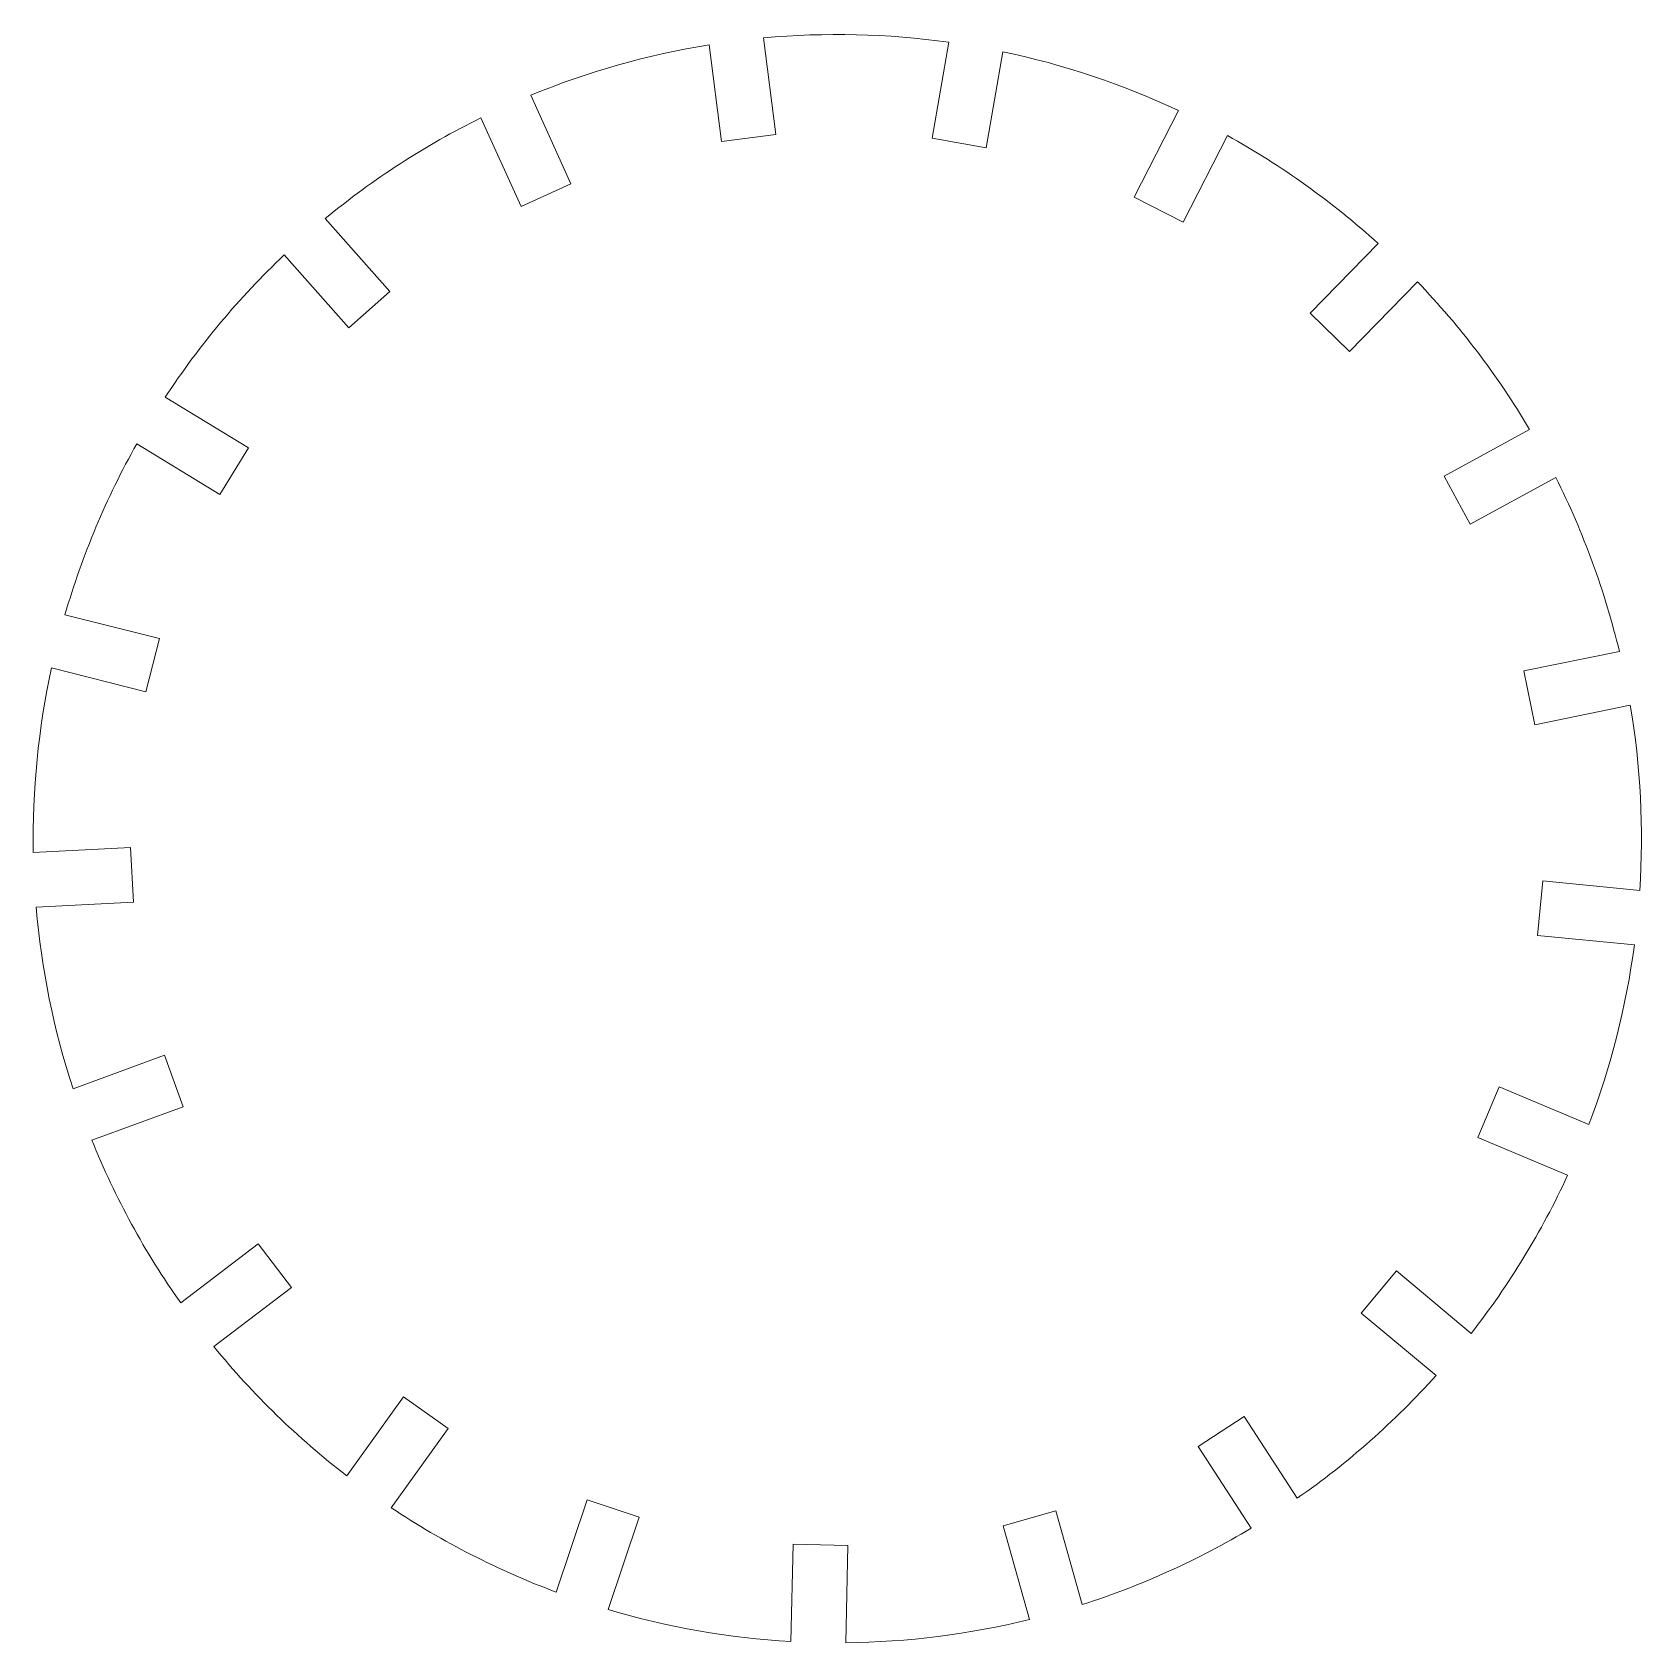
# Model space of a CAD drawing. Header units: millimetres. Extents: x -382 to 382, y -127 to 127.
# Drawn here: x 99.8 to 188, y -78.8 to 9.3 of the extents above; entities that cross this region are included whole.
import ezdxf

# ---------------------------------------------------------------- set-up
doc = ezdxf.new("R2010")
doc.units = ezdxf.units.MM
doc.header["$MEASUREMENT"] = 0
doc.layers.add('Camada 1', color=7, linetype='Continuous')

msp = doc.modelspace()

# ---------------------------------------------------------------- linework, layer by layer
at = {"layer": 'Camada 1', "lineweight": 20}
msp.add_open_spline([(105.5594, -13.1879), (103.8941, -16.1428), (102.5762, -19.2803), (101.6317, -22.538), (101.6317, -22.538), (101.6317, -22.538), (106.7973, -23.8464), (106.7973, -23.8464), (106.7973, -23.8464), (106.7973, -23.8464), (106.0606, -26.7546), (106.0606, -26.7546), (106.0606, -26.7546), (106.0606, -26.7546), (100.895, -25.4462), (100.895, -25.4462), (100.895, -25.4462), (100.1747, -28.7606), (99.8401, -32.1472), (99.8978, -35.5386), (99.8978, -35.5386), (99.8978, -35.5386), (105.2196, -35.2664), (105.2196, -35.2664), (105.2196, -35.2664), (105.2196, -35.2664), (105.3728, -38.2624), (105.3728, -38.2624), (105.3728, -38.2624), (105.3728, -38.2624), (100.0511, -38.5347), (100.0511, -38.5347), (100.0511, -38.5347), (100.3397, -41.9142), (101.0182, -45.249), (102.073, -48.4727), (102.073, -48.4727), (102.073, -48.4727), (107.0781, -46.644), (107.0781, -46.644), (107.0781, -46.644), (107.0781, -46.644), (108.1077, -49.4617), (108.1077, -49.4617), (108.1077, -49.4617), (108.1077, -49.4617), (103.1026, -51.2904), (103.1026, -51.2904), (103.1026, -51.2904), (104.3746, -54.4348), (106.0058, -57.4214), (107.964, -60.191), (107.964, -60.191), (107.964, -60.191), (112.2076, -56.9682), (112.2076, -56.9682), (112.2076, -56.9682), (112.2076, -56.9682), (114.022, -59.3574), (114.022, -59.3574), (114.022, -59.3574), (114.022, -59.3574), (109.7783, -62.5801), (109.7783, -62.5801), (109.7783, -62.5801), (111.9205, -65.2098), (114.3598, -67.583), (117.0472, -69.6524), (117.0472, -69.6524), (117.0472, -69.6524), (120.1524, -65.3219), (120.1524, -65.3219), (120.1524, -65.3219), (120.1524, -65.3219), (122.5904, -67.0701), (122.5904, -67.0701), (122.5904, -67.0701), (122.5904, -67.0701), (119.4852, -71.4005), (119.4852, -71.4005), (119.4852, -71.4005), (122.3074, -73.282), (125.3377, -74.8307), (128.5156, -76.016), (128.5156, -76.016), (128.5156, -76.016), (130.2064, -70.9627), (130.2064, -70.9627), (130.2064, -70.9627), (130.2064, -70.9627), (133.0515, -71.9146), (133.0515, -71.9146), (133.0515, -71.9146), (133.0515, -71.9146), (131.3607, -76.9678), (131.3607, -76.9678), (131.3607, -76.9678), (134.612, -77.9339), (137.9642, -78.5206), (141.3503, -78.7165), (141.3503, -78.7165), (141.3503, -78.7165), (141.4765, -73.3892), (141.4765, -73.3892), (141.4765, -73.3892), (141.4765, -73.3892), (144.4757, -73.4603), (144.4757, -73.4603), (144.4757, -73.4603), (144.4757, -73.4603), (144.3495, -78.7876), (144.3495, -78.7876), (144.3495, -78.7876), (147.7411, -78.7523), (151.1173, -78.3249), (154.4109, -77.514), (154.4109, -77.514), (154.4109, -77.514), (152.9612, -72.3863), (152.9612, -72.3863), (152.9612, -72.3863), (152.9612, -72.3863), (155.8481, -71.5701), (155.8481, -71.5701), (155.8481, -71.5701), (155.8481, -71.5701), (157.2976, -76.6979), (157.2976, -76.6979), (157.2976, -76.6979), (160.5283, -75.6644), (163.6285, -74.2609), (166.5366, -72.5153), (166.5366, -72.5153), (166.5366, -72.5153), (163.6399, -68.0426), (163.6399, -68.0426), (163.6399, -68.0426), (163.6399, -68.0426), (166.158, -66.4118), (166.158, -66.4118), (166.158, -66.4118), (166.158, -66.4118), (169.0547, -70.8845), (169.0547, -70.8845), (169.0547, -70.8845), (171.8371, -68.9447), (174.3858, -66.6897), (176.6503, -64.1644), (176.6503, -64.1644), (176.6503, -64.1644), (172.564, -60.7442), (172.564, -60.7442), (172.564, -60.7442), (172.564, -60.7442), (174.4895, -58.4438), (174.4895, -58.4438), (174.4895, -58.4438), (174.4895, -58.4438), (178.5757, -61.8639), (178.5757, -61.8639), (178.5757, -61.8639), (180.6628, -59.1901), (182.4337, -56.2841), (183.8532, -53.2035), (183.8532, -53.2035), (183.8532, -53.2035), (178.9403, -51.1398), (178.9403, -51.1398), (178.9403, -51.1398), (178.9403, -51.1398), (180.1021, -48.374), (180.1021, -48.374), (180.1021, -48.374), (180.1021, -48.374), (185.015, -50.4377), (185.015, -50.4377), (185.015, -50.4377), (186.2213, -47.2676), (187.0568, -43.9687), (187.5053, -40.6066), (187.5053, -40.6066), (187.5053, -40.6066), (182.2024, -40.0826), (182.2024, -40.0826), (182.2024, -40.0826), (182.2024, -40.0826), (182.4973, -37.0972), (182.4973, -37.0972), (182.4973, -37.0972), (182.4973, -37.0972), (187.8002, -37.6211), (187.8002, -37.6211), (187.8002, -37.6211), (188.0185, -34.2363), (187.8446, -30.8378), (187.2821, -27.4928), (187.2821, -27.4928), (187.2821, -27.4928), (182.0603, -28.5551), (182.0603, -28.5551), (182.0603, -28.5551), (182.0603, -28.5551), (181.4622, -25.6153), (181.4622, -25.6153), (181.4622, -25.6153), (181.4622, -25.6153), (186.684, -24.553), (186.684, -24.553), (186.684, -24.553), (185.8948, -21.2542), (184.727, -18.0578), (183.2035, -15.0274), (183.2035, -15.0274), (183.2035, -15.0274), (178.5269, -17.5816), (178.5269, -17.5816), (178.5269, -17.5816), (178.5269, -17.5816), (177.0889, -14.9488), (177.0889, -14.9488), (177.0889, -14.9488), (177.0889, -14.9488), (181.7655, -12.3945), (181.7655, -12.3945), (181.7655, -12.3945), (180.0391, -9.4749), (177.9808, -6.7647), (175.6318, -4.3179), (175.6318, -4.3179), (175.6318, -4.3179), (171.9159, -8.1372), (171.9159, -8.1372), (171.9159, -8.1372), (171.9159, -8.1372), (169.7657, -6.0452), (169.7657, -6.0452), (169.7657, -6.0452), (169.7657, -6.0452), (173.4816, -2.2258), (173.4816, -2.2258), (173.4816, -2.2258), (170.9713, 0.0552), (168.2058, 2.0383), (165.2399, 3.684), (165.2399, 3.684), (165.2399, 3.684), (162.8148, -1.0609), (162.8148, -1.0609), (162.8148, -1.0609), (162.8148, -1.0609), (160.1434, 0.3044), (160.1434, 0.3044), (160.1434, 0.3044), (160.1434, 0.3044), (162.5686, 5.0493), (162.5686, 5.0493), (162.5686, 5.0493), (159.4975, 6.4891), (156.2702, 7.5689), (152.951, 8.2672), (152.951, 8.2672), (152.951, 8.2672), (152.0323, 3.0183), (152.0323, 3.0183), (152.0323, 3.0183), (152.0323, 3.0183), (149.0772, 3.5356), (149.0772, 3.5356), (149.0772, 3.5356), (149.0772, 3.5356), (149.996, 8.7845), (149.996, 8.7845), (149.996, 8.7845), (146.6369, 9.2551), (143.2347, 9.3357), (139.8572, 9.0248), (139.8572, 9.0248), (139.8572, 9.0248), (140.5264, 3.7381), (140.5264, 3.7381), (140.5264, 3.7381), (140.5264, 3.7381), (137.5502, 3.3614), (137.5502, 3.3614), (137.5502, 3.3614), (137.5502, 3.3614), (136.881, 8.648), (136.881, 8.648), (136.881, 8.648), (133.5325, 8.1075), (130.2576, 7.1818), (127.1219, 5.889), (127.1219, 5.889), (127.1219, 5.889), (129.3196, 1.0346), (129.3196, 1.0346), (129.3196, 1.0346), (129.3196, 1.0346), (126.5865, -0.2026), (126.5865, -0.2026), (126.5865, -0.2026), (126.5865, -0.2026), (124.3888, 4.6518), (124.3888, 4.6518), (124.3888, 4.6518), (121.3485, 3.1484), (118.4921, 1.2985), (115.8766, -0.8611), (115.8766, -0.8611), (115.8766, -0.8611), (119.4075, -4.8521), (119.4075, -4.8521), (119.4075, -4.8521), (119.4075, -4.8521), (117.1606, -6.8399), (117.1606, -6.8399), (117.1606, -6.8399), (117.1606, -6.8399), (113.6297, -2.8489), (113.6297, -2.8489), (113.6297, -2.8489), (111.1675, -5.1818), (108.9832, -7.7915), (107.1204, -10.6261), (107.1204, -10.6261), (107.1204, -10.6261), (111.6709, -13.3989), (111.6709, -13.3989), (111.6709, -13.3989), (111.6709, -13.3989), (110.1098, -15.9608), (110.1098, -15.9608), (110.1098, -15.9608), (110.1098, -15.9608), (105.5594, -13.1879), (105.5594, -13.1879)], degree=3, knots=[0, 0, 0, 0, 0.0117647, 0.0117647, 0.0117647, 0.0117647, 0.0235294, 0.0235294, 0.0235294, 0.0235294, 0.0352941, 0.0352941, 0.0352941, 0.0352941, 0.0470588, 0.0470588, 0.0470588, 0.0470588, 0.0588235, 0.0588235, 0.0588235, 0.0588235, 0.0705882, 0.0705882, 0.0705882, 0.0705882, 0.0823529, 0.0823529, 0.0823529, 0.0823529, 0.0941176, 0.0941176, 0.0941176, 0.0941176, 0.1058824, 0.1058824, 0.1058824, 0.1058824, 0.1176471, 0.1176471, 0.1176471, 0.1176471, 0.1294118, 0.1294118, 0.1294118, 0.1294118, 0.1411765, 0.1411765, 0.1411765, 0.1411765, 0.1529412, 0.1529412, 0.1529412, 0.1529412, 0.1647059, 0.1647059, 0.1647059, 0.1647059, 0.1764706, 0.1764706, 0.1764706, 0.1764706, 0.1882353, 0.1882353, 0.1882353, 0.1882353, 0.2, 0.2, 0.2, 0.2, 0.2117647, 0.2117647, 0.2117647, 0.2117647, 0.2235294, 0.2235294, 0.2235294, 0.2235294, 0.2352941, 0.2352941, 0.2352941, 0.2352941, 0.2470588, 0.2470588, 0.2470588, 0.2470588, 0.2588235, 0.2588235, 0.2588235, 0.2588235, 0.2705882, 0.2705882, 0.2705882, 0.2705882, 0.2823529, 0.2823529, 0.2823529, 0.2823529, 0.2941176, 0.2941176, 0.2941176, 0.2941176, 0.3058824, 0.3058824, 0.3058824, 0.3058824, 0.3176471, 0.3176471, 0.3176471, 0.3176471, 0.3294118, 0.3294118, 0.3294118, 0.3294118, 0.3411765, 0.3411765, 0.3411765, 0.3411765, 0.3529412, 0.3529412, 0.3529412, 0.3529412, 0.3647059, 0.3647059, 0.3647059, 0.3647059, 0.3764706, 0.3764706, 0.3764706, 0.3764706, 0.3882353, 0.3882353, 0.3882353, 0.3882353, 0.4, 0.4, 0.4, 0.4, 0.4117647, 0.4117647, 0.4117647, 0.4117647, 0.4235294, 0.4235294, 0.4235294, 0.4235294, 0.4352941, 0.4352941, 0.4352941, 0.4352941, 0.4470588, 0.4470588, 0.4470588, 0.4470588, 0.4588235, 0.4588235, 0.4588235, 0.4588235, 0.4705882, 0.4705882, 0.4705882, 0.4705882, 0.4823529, 0.4823529, 0.4823529, 0.4823529, 0.4941176, 0.4941176, 0.4941176, 0.4941176, 0.5058824, 0.5058824, 0.5058824, 0.5058824, 0.5176471, 0.5176471, 0.5176471, 0.5176471, 0.5294118, 0.5294118, 0.5294118, 0.5294118, 0.5411765, 0.5411765, 0.5411765, 0.5411765, 0.5529412, 0.5529412, 0.5529412, 0.5529412, 0.5647059, 0.5647059, 0.5647059, 0.5647059, 0.5764706, 0.5764706, 0.5764706, 0.5764706, 0.5882353, 0.5882353, 0.5882353, 0.5882353, 0.6, 0.6, 0.6, 0.6, 0.6117647, 0.6117647, 0.6117647, 0.6117647, 0.6235294, 0.6235294, 0.6235294, 0.6235294, 0.6352941, 0.6352941, 0.6352941, 0.6352941, 0.6470588, 0.6470588, 0.6470588, 0.6470588, 0.6588235, 0.6588235, 0.6588235, 0.6588235, 0.6705882, 0.6705882, 0.6705882, 0.6705882, 0.6823529, 0.6823529, 0.6823529, 0.6823529, 0.6941176, 0.6941176, 0.6941176, 0.6941176, 0.7058824, 0.7058824, 0.7058824, 0.7058824, 0.7176471, 0.7176471, 0.7176471, 0.7176471, 0.7294118, 0.7294118, 0.7294118, 0.7294118, 0.7411765, 0.7411765, 0.7411765, 0.7411765, 0.7529412, 0.7529412, 0.7529412, 0.7529412, 0.7647059, 0.7647059, 0.7647059, 0.7647059, 0.7764706, 0.7764706, 0.7764706, 0.7764706, 0.7882353, 0.7882353, 0.7882353, 0.7882353, 0.8, 0.8, 0.8, 0.8, 0.8117647, 0.8117647, 0.8117647, 0.8117647, 0.8235294, 0.8235294, 0.8235294, 0.8235294, 0.8352941, 0.8352941, 0.8352941, 0.8352941, 0.8470588, 0.8470588, 0.8470588, 0.8470588, 0.8588235, 0.8588235, 0.8588235, 0.8588235, 0.8705882, 0.8705882, 0.8705882, 0.8705882, 0.8823529, 0.8823529, 0.8823529, 0.8823529, 0.8941176, 0.8941176, 0.8941176, 0.8941176, 0.9058824, 0.9058824, 0.9058824, 0.9058824, 0.9176471, 0.9176471, 0.9176471, 0.9176471, 0.9294118, 0.9294118, 0.9294118, 0.9294118, 0.9411765, 0.9411765, 0.9411765, 0.9411765, 0.9529412, 0.9529412, 0.9529412, 0.9529412, 0.9647059, 0.9647059, 0.9647059, 0.9647059, 0.9764706, 0.9764706, 0.9764706, 0.9764706, 1, 1, 1, 1], dxfattribs=at)

doc.saveas('drawing.dxf')
